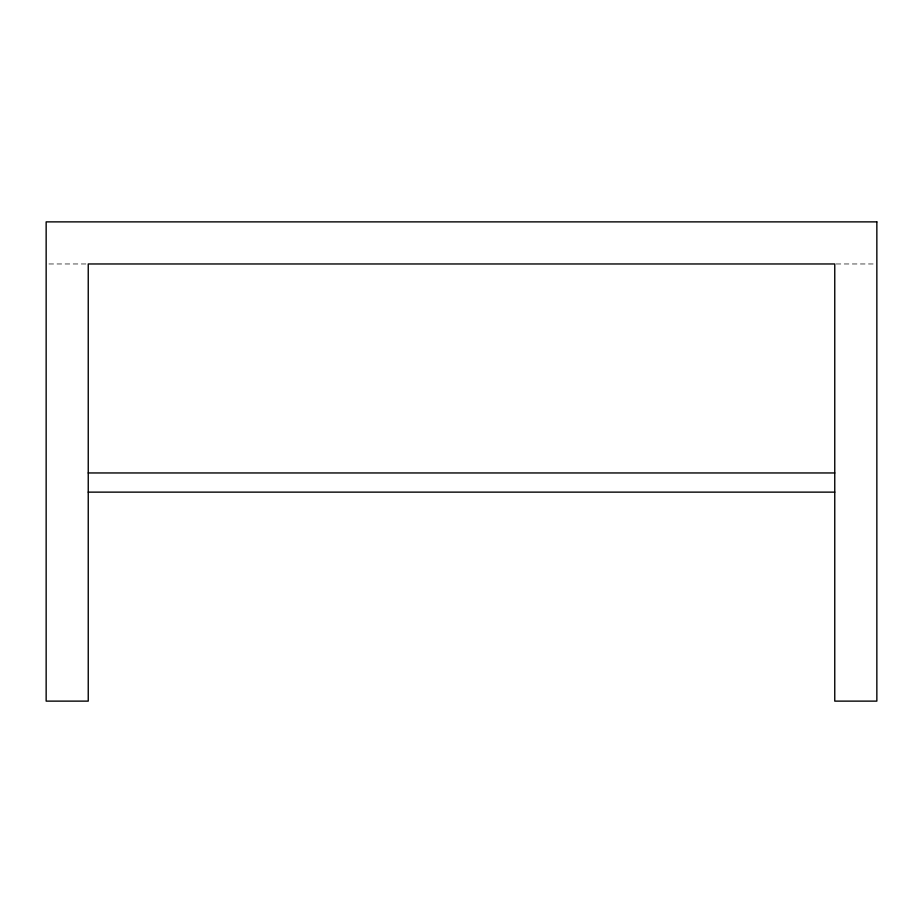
<?xml version="1.0" encoding="UTF-8"?>
<svg xmlns="http://www.w3.org/2000/svg" width="923" height="923" viewBox="0 0 923 923"><rect width="100%" height="100%" fill="white"/><g stroke="black" fill="none" stroke-linecap="round" stroke-linejoin="round"><path stroke-width="0.69" stroke-dasharray="4.62 3.46" d="M48.954 263.966L88.239 263.966M836.157 263.966L875.442 263.966"/><path stroke-width="1.38" d="M88.239 472.957L834.761 472.957M88.239 492.132L834.761 492.132M876.85 221.878L46.15 221.878L46.15 701.122L88.239 701.122L88.239 263.966L834.761 263.966L834.761 701.122L876.85 701.122L876.85 221.878"/></g></svg>
